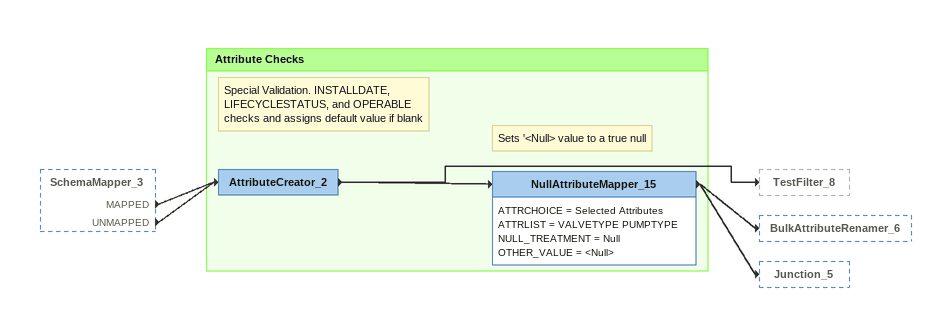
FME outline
SchemaMapper_3 [outside]
    MAPPED -> AttributeCreator_2
    UNMAPPED -> AttributeCreator_2

Bookmark: Attribute Checks
Note: Special Validation. INSTALLDATE, LIFECYCLESTATUS, and OPERABLE checks and assigns default value if blank
AttributeCreator_2
    -> NullAttributeMapper_15
    -> TestFilter_8
Note: Sets '<Null> value to a true null
NullAttributeMapper_15
    ATTRCHOICE = Selected Attributes
    ATTRLIST = VALVETYPE PUMPTYPE
    NULL_TREATMENT = Null
    OTHER_VALUE = <Null>
    -> BulkAttributeRenamer_6
    -> Junction_5
